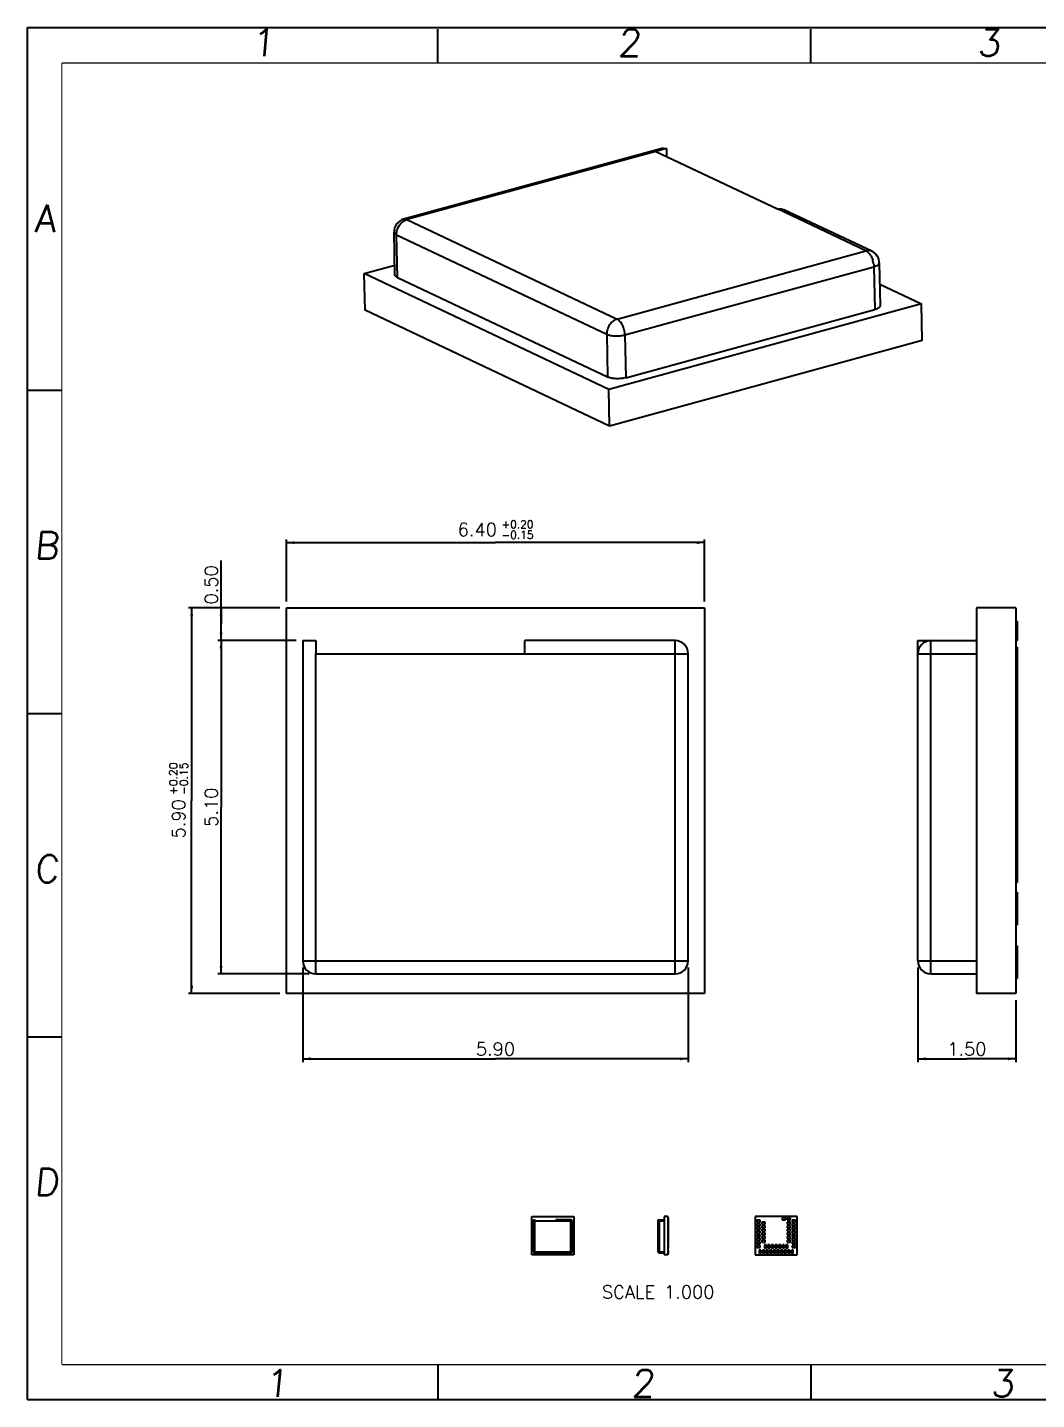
# Model space of a CAD drawing. Header units: millimetres. Extents: x 0 to 297, y 0 to 210.
# Drawn here: x 0 to 154.5, y 0 to 210 of the extents above; entities that cross this region are included whole.
import ezdxf
from ezdxf.enums import TextEntityAlignment as Align

# ---------------------------------------------------------------- set-up
doc = ezdxf.new("R2010")
doc.units = ezdxf.units.MM
doc.header["$LTSCALE"] = 16.335
doc.layers.get('0').update_dxf_attribs({"linetype": 'CONTINUOUS'})
doc.styles.get("Standard").update_dxf_attribs({"font": 'romans.ttf'})
doc.styles.add('TEXTSTYLE_2', font='romans.ttf')
doc.dimstyles.new('DIMSTYLE_1', dxfattribs={"dimtxt": 2, "dimasz": 1.2, "dimexe": 0.5, "dimexo": 1, "dimgap": 0.5, "dimtad": 1, "dimlfac": 0.1, "dimzin": 0, "dimdsep": 46, "dimtxsty": 'STANDARD', "dimblk": '_FILLED', "dimblk1": '_FILLED', "dimblk2": '_FILLED', "dimcen": 0.09, "dimazin": 0, "dimtol": 1, "dimtp": 0.2, "dimtm": 0.15, "dimtfac": 0.6, "dimtofl": 0, "dimtmove": 0, "dimatfit": 3, "dimldrblk": '_FILLED', "dimfxl": 1, "dimtolj": 1, "dimtzin": 0, "dimarcsym": 0})
doc.dimstyles.new('DIMSTYLE_2', dxfattribs={"dimtxt": 2, "dimasz": 1.2, "dimexe": 0.5, "dimexo": 1, "dimgap": 0.5, "dimtad": 1, "dimlfac": 0.1, "dimzin": 0, "dimdsep": 46, "dimtxsty": 'STANDARD', "dimblk": '_FILLED', "dimblk1": '_FILLED', "dimblk2": '_FILLED', "dimcen": 0.09, "dimazin": 0, "dimtp": 0.15, "dimtm": 0.15, "dimtfac": 1, "dimtofl": 0, "dimtmove": 0, "dimatfit": 3, "dimldrblk": '_FILLED', "dimfxl": 1, "dimtolj": 1, "dimtzin": 0, "dimarcsym": 0})
doc.dimstyles.new('DIMSTYLE_3', dxfattribs={"dimtxt": 2, "dimasz": 1.2, "dimexe": 0.5, "dimexo": 1, "dimgap": 0.5, "dimtad": 1, "dimlfac": 0.1, "dimzin": 0, "dimdsep": 46, "dimtxsty": 'STANDARD', "dimblk": '_FILLED', "dimblk1": '_FILLED', "dimblk2": '_FILLED', "dimcen": 0.09, "dimazin": 0, "dimtp": 0.01, "dimtm": 0.01, "dimtfac": 1, "dimtofl": 0, "dimtmove": 0, "dimatfit": 3, "dimldrblk": '_FILLED', "dimfxl": 1, "dimtolj": 1, "dimtzin": 0, "dimarcsym": 0})
doc.dimstyles.new('DIMSTYLE_4', dxfattribs={"dimtxt": 2, "dimasz": 1.2, "dimexe": 0.5, "dimexo": 1, "dimgap": 0.5, "dimtad": 1, "dimlfac": 0.1, "dimzin": 0, "dimdsep": 46, "dimtxsty": 'STANDARD', "dimblk": '_FILLED', "dimblk1": '_FILLED', "dimblk2": '_FILLED', "dimcen": 0.09, "dimazin": 0, "dimtp": 0.2, "dimtm": 0.15, "dimtfac": 1, "dimtofl": 0, "dimtmove": 0, "dimatfit": 3, "dimldrblk": '_FILLED', "dimfxl": 1, "dimtolj": 1, "dimtzin": 0, "dimarcsym": 0})

# ---------------------------------------------------------------- blocks, each defined once
blk = doc.blocks.new('_FILLED')
at = {"color": 0, "linetype": 'BYBLOCK'}
blk.add_solid([(0, 0), (-1, 0.1875), (-1, -0.1875)], dxfattribs=at)
blk = doc.blocks.new('*D0')
at = {"color": 2, "linetype": 'CONTINUOUS'}
for p, q in [((38.64, 121.15), (24.64, 121.15)), ((25.14, 121.15), (25.14, 91.65)), ((25.14, 62.15), (25.14, 91.65)), ((38.64, 62.15), (24.64, 62.15))]:
    blk.add_line(p, q, dxfattribs=at)
at = {"color": 2, "linetype": 'CONTINUOUS', "xscale": 1.2, "yscale": 1.2, "zscale": 1.2}
for p, rotation in [((25.14, 121.15), 90), ((25.14, 62.15), 270)]:
    blk.add_blockref('_FILLED', p, dxfattribs=dict(at, rotation=rotation))
at = {"color": 2, "linetype": 'CONTINUOUS', "style": 'TEXTSTYLE_2'}
for s, p in [('+0.20', (22.94, 95.02)), ('-0.15', (24.54, 95.02))]:
    blk.add_text(s, height=1.2, rotation=90, dxfattribs=at).set_placement(p, align=Align.CENTER)
at = {"color": 2, "linetype": 'CONTINUOUS'}
blk.add_text('5.90', height=2, rotation=90, dxfattribs=at).set_placement((24.14, 88.88), align=Align.CENTER)
blk = doc.blocks.new('*D1')
at = {"color": 2, "linetype": 'CONTINUOUS'}
for p, q in [((39.64, 122.15), (39.64, 131.65)), ((39.64, 131.15), (71.64, 131.15)), ((103.64, 131.15), (71.64, 131.15)), ((103.64, 122.15), (103.64, 131.65))]:
    blk.add_line(p, q, dxfattribs=at)
at = {"color": 2, "linetype": 'CONTINUOUS', "xscale": 1.2, "yscale": 1.2, "zscale": 1.2, "rotation": 180}
blk.add_blockref('_FILLED', (39.64, 131.15), dxfattribs=at)
at = {"color": 2, "linetype": 'CONTINUOUS', "xscale": 1.2, "yscale": 1.2, "zscale": 1.2}
blk.add_blockref('_FILLED', (103.64, 131.15), dxfattribs=at)
at = {"color": 2, "linetype": 'CONTINUOUS', "style": 'TEXTSTYLE_2'}
for s, p in [('+0.20', (75.02, 133.35)), ('-0.15', (75.02, 131.75))]:
    blk.add_text(s, height=1.2, dxfattribs=at).set_placement(p, align=Align.CENTER)
at = {"color": 2, "linetype": 'CONTINUOUS'}
blk.add_text('6.40', height=2, dxfattribs=at).set_placement((68.87, 132.15), align=Align.CENTER)
blk = doc.blocks.new('*D2')
at = {"color": 2, "linetype": 'CONTINUOUS'}
for p, q in [((29.64, 118.65), (29.64, 128.43)), ((38.64, 121.15), (29.14, 121.15)), ((29.64, 121.15), (29.64, 118.65)), ((29.64, 116.15), (29.64, 118.65)), ((41.14, 116.15), (29.14, 116.15))]:
    blk.add_line(p, q, dxfattribs=at)
at = {"color": 2, "linetype": 'CONTINUOUS', "xscale": 1.2, "yscale": 1.2, "zscale": 1.2}
for p, rotation in [((29.64, 121.15), 90), ((29.64, 116.15), 270)]:
    blk.add_blockref('_FILLED', p, dxfattribs=dict(at, rotation=rotation))
at = {"color": 2, "linetype": 'CONTINUOUS', "insert": (27.14, 121.68), "char_height": 2, "width": 6.7455, "attachment_point": 1, "rotation": 90, "line_spacing_factor": 0.9}
blk.add_mtext('0.50', dxfattribs=at)
blk = doc.blocks.new('*D3')
at = {"color": 2, "linetype": 'CONTINUOUS'}
for p, q in [((42.14, 66.15), (42.14, 51.65)), ((101.14, 66.15), (101.14, 51.65)), ((42.14, 52.15), (71.64, 52.15)), ((101.14, 52.15), (71.64, 52.15))]:
    blk.add_line(p, q, dxfattribs=at)
at = {"color": 2, "linetype": 'CONTINUOUS', "xscale": 1.2, "yscale": 1.2, "zscale": 1.2, "rotation": 180}
blk.add_blockref('_FILLED', (42.14, 52.15), dxfattribs=at)
at = {"color": 2, "linetype": 'CONTINUOUS', "xscale": 1.2, "yscale": 1.2, "zscale": 1.2}
blk.add_blockref('_FILLED', (101.14, 52.15), dxfattribs=at)
at = {"color": 2, "linetype": 'CONTINUOUS', "insert": (71.64, 54.65), "char_height": 2, "width": 6.7455, "attachment_point": 2, "line_spacing_factor": 0.9}
blk.add_mtext('5.90', dxfattribs=at)
blk = doc.blocks.new('*D4')
at = {"color": 2, "linetype": 'CONTINUOUS'}
for p, q in [((136.31, 66.15), (136.31, 51.65)), ((151.31, 61.15), (151.31, 51.65)), ((136.31, 52.15), (143.81, 52.15)), ((151.31, 52.15), (143.81, 52.15))]:
    blk.add_line(p, q, dxfattribs=at)
at = {"color": 2, "linetype": 'CONTINUOUS', "xscale": 1.2, "yscale": 1.2, "zscale": 1.2, "rotation": 180}
blk.add_blockref('_FILLED', (136.31, 52.15), dxfattribs=at)
at = {"color": 2, "linetype": 'CONTINUOUS', "xscale": 1.2, "yscale": 1.2, "zscale": 1.2}
blk.add_blockref('_FILLED', (151.31, 52.15), dxfattribs=at)
at = {"color": 2, "linetype": 'CONTINUOUS', "insert": (143.81, 54.65), "char_height": 2, "width": 6.7455, "attachment_point": 2, "line_spacing_factor": 0.9}
blk.add_mtext('1.50', dxfattribs=at)
blk = doc.blocks.new('*D5')
at = {"color": 2, "linetype": 'CONTINUOUS'}
for p, q in [((41.14, 116.15), (29.14, 116.15)), ((29.64, 116.15), (29.64, 90.65)), ((29.64, 65.15), (29.64, 90.65)), ((43.14, 65.15), (29.14, 65.15))]:
    blk.add_line(p, q, dxfattribs=at)
at = {"color": 2, "linetype": 'CONTINUOUS', "xscale": 1.2, "yscale": 1.2, "zscale": 1.2}
for p, rotation in [((29.64, 116.15), 90), ((29.64, 65.15), 270)]:
    blk.add_blockref('_FILLED', p, dxfattribs=dict(at, rotation=rotation))
at = {"color": 2, "linetype": 'CONTINUOUS', "insert": (27.14, 90.65), "char_height": 2, "width": 6.7455, "attachment_point": 2, "rotation": 90, "line_spacing_factor": 0.9}
blk.add_mtext('5.10', dxfattribs=at)

msp = doc.modelspace()

# ---------------------------------------------------------------- linework, layer by layer
at = {"color": 7, "linetype": 'CONTINUOUS'}
for p, q in [((0, 0), (0, 210)), ((0, 210), (297, 210)), ((62.827, 204.558), (62.827, 209.751)), ((119.942, 204.558), (119.942, 209.751)), ((97.316, 191.538), (57.588, 180.654)), ((97.806, 191.478), (96.184, 191.034)), ((97.316, 191.537), (97.806, 191.478)), ((97.806, 191.478), (97.831, 190.255)), ((96.184, 191.034), (114.906, 182.17)), ((129.257, 175.737), (115.8, 182.108)), ((56.252, 172.14), (56.117, 178.684)), ((51.565, 172.318), (56.222, 173.593)), ((51.681, 166.708), (51.565, 172.318)), ((89.009, 154.589), (51.565, 172.318)), ((130.4, 173.97), (130.535, 167.426)), ((56.63, 171.737), (88.808, 156.502)), ((130.468, 170.712), (136.844, 167.693)), ((89.124, 148.98), (51.681, 166.708)), ((136.844, 167.693), (89.009, 154.589)), ((91.6, 156.392), (129.706, 166.831)), ((136.959, 162.084), (136.844, 167.693)), ((136.959, 162.084), (89.124, 148.98)), ((5.266, 154.454), (0, 154.454)), ((89.124, 148.98), (89.009, 154.589)), ((39.644, 62.149), (39.644, 121.149)), ((39.644, 121.149), (103.644, 121.149)), ((103.644, 121.149), (103.644, 62.149)), ((145.308, 121.149), (145.308, 62.149)), ((151.308, 121.149), (145.308, 121.149)), ((151.308, 121.149), (151.308, 62.149)), ((151.308, 119.149), (151.508, 119.149)), ((151.508, 119.149), (151.508, 116.149)), ((42.144, 116.149), (42.144, 67.149)), ((42.144, 116.149), (44.144, 116.149)), ((44.144, 116.149), (44.144, 114.149)), ((76.144, 114.149), (76.144, 116.149)), ((99.144, 116.149), (76.144, 116.149)), ((136.308, 67.149), (136.308, 116.149)), ((136.308, 116.149), (145.308, 116.149)), ((151.308, 116.149), (151.508, 116.149)), ((44.144, 114.149), (76.144, 114.149)), ((101.144, 67.149), (101.144, 114.149)), ((151.308, 115.149), (151.508, 115.149)), ((151.508, 115.149), (151.508, 79.149)), ((151.308, 112.149), (151.508, 112.149)), ((151.308, 109.649), (151.508, 109.649)), ((151.308, 106.649), (151.508, 106.649)), ((5.266, 104.953), (0, 104.953)), ((151.308, 104.149), (151.508, 104.149)), ((151.308, 101.149), (151.508, 101.149)), ((151.308, 98.649), (151.508, 98.649)), ((151.308, 95.649), (151.508, 95.649)), ((151.308, 93.149), (151.508, 93.149)), ((151.308, 90.149), (151.508, 90.149)), ((151.308, 87.649), (151.508, 87.649)), ((151.308, 84.649), (151.508, 84.649)), ((151.308, 82.149), (151.508, 82.149)), ((151.308, 79.149), (151.508, 79.149)), ((151.308, 77.649), (151.508, 77.649)), ((151.308, 76.649), (151.508, 76.649)), ((151.508, 77.649), (151.508, 72.649)), ((151.308, 73.649), (151.508, 73.649)), ((151.308, 72.649), (151.508, 72.649)), ((151.308, 69.449), (151.508, 69.449)), ((151.508, 69.449), (151.508, 64.449)), ((44.144, 65.149), (99.144, 65.149)), ((138.308, 65.149), (145.308, 65.149)), ((151.308, 64.449), (151.508, 64.449)), ((103.644, 62.149), (39.644, 62.149)), ((151.308, 62.149), (145.308, 62.149)), ((5.266, 55.452), (0, 55.452)), ((77.232, 22.131), (77.232, 28.031)), ((77.232, 28.031), (83.632, 28.031)), ((77.482, 27.531), (77.482, 22.631)), ((77.482, 27.531), (77.682, 27.531)), ((77.682, 27.531), (77.682, 27.331)), ((77.682, 27.331), (80.882, 27.331)), ((80.882, 27.331), (80.882, 27.531)), ((83.182, 27.531), (80.882, 27.531)), ((83.382, 22.631), (83.382, 27.331)), ((83.632, 28.031), (83.632, 22.131)), ((96.546, 22.631), (96.546, 27.531)), ((96.546, 27.531), (97.446, 27.531)), ((97.446, 28.031), (97.446, 22.131)), ((98.046, 28.031), (97.446, 28.031)), ((98.046, 28.031), (98.046, 22.131)), ((98.046, 27.831), (98.066, 27.831)), ((98.046, 27.531), (98.066, 27.531)), ((98.046, 27.431), (98.066, 27.431)), ((98.066, 27.831), (98.066, 27.531)), ((98.066, 27.431), (98.066, 23.831)), ((111.415, 28.031), (111.415, 22.131)), ((117.815, 28.031), (111.415, 28.031)), ((111.645, 27.431), (111.645, 27.131)), ((112.145, 27.431), (111.645, 27.431)), ((112.145, 27.131), (112.145, 27.431)), ((115.545, 27.831), (115.545, 27.531)), ((116.045, 27.831), (115.545, 27.831)), ((115.545, 27.531), (116.045, 27.531)), ((116.045, 27.531), (116.045, 27.831)), ((116.315, 27.831), (116.315, 27.531)), ((116.815, 27.831), (116.315, 27.831)), ((116.315, 27.531), (116.815, 27.531)), ((116.815, 27.531), (116.815, 27.831)), ((117.585, 27.431), (117.085, 27.431)), ((117.085, 27.431), (117.085, 27.131)), ((117.585, 27.131), (117.585, 27.431)), ((117.815, 22.131), (117.815, 28.031)), ((98.046, 27.131), (98.066, 27.131)), ((98.046, 26.881), (98.066, 26.881)), ((98.046, 26.581), (98.066, 26.581)), ((98.046, 26.331), (98.066, 26.331)), ((98.046, 26.031), (98.066, 26.031)), ((98.046, 25.781), (98.066, 25.781)), ((98.046, 25.481), (98.066, 25.481)), ((98.046, 25.231), (98.066, 25.231)), ((111.645, 27.131), (112.145, 27.131)), ((111.645, 26.881), (111.645, 26.581)), ((112.145, 26.881), (111.645, 26.881)), ((111.645, 26.581), (112.145, 26.581)), ((111.645, 26.331), (111.645, 26.031)), ((112.145, 26.331), (111.645, 26.331)), ((111.645, 26.031), (112.145, 26.031)), ((111.645, 25.781), (111.645, 25.481)), ((112.145, 25.781), (111.645, 25.781)), ((111.645, 25.481), (112.145, 25.481)), ((111.645, 25.231), (111.645, 24.931)), ((112.145, 25.231), (111.645, 25.231)), ((112.145, 26.581), (112.145, 26.881)), ((112.145, 26.031), (112.145, 26.331)), ((112.145, 25.481), (112.145, 25.781)), ((112.145, 24.931), (112.145, 25.231)), ((112.415, 27.156), (112.415, 26.856)), ((112.915, 27.156), (112.415, 27.156)), ((112.415, 26.856), (112.915, 26.856)), ((112.415, 26.606), (112.415, 26.306)), ((112.915, 26.606), (112.415, 26.606)), ((112.415, 26.306), (112.915, 26.306)), ((112.415, 26.056), (112.415, 25.756)), ((112.915, 26.056), (112.415, 26.056)), ((112.415, 25.756), (112.915, 25.756)), ((112.415, 25.506), (112.415, 25.206)), ((112.915, 25.506), (112.415, 25.506)), ((112.415, 25.206), (112.915, 25.206)), ((112.915, 26.856), (112.915, 27.156)), ((112.915, 26.306), (112.915, 26.606)), ((112.915, 25.756), (112.915, 26.056)), ((112.915, 25.206), (112.915, 25.506)), ((116.315, 27.156), (116.315, 26.856)), ((116.815, 27.156), (116.315, 27.156)), ((116.315, 26.856), (116.815, 26.856)), ((116.315, 26.606), (116.315, 26.306)), ((116.815, 26.606), (116.315, 26.606)), ((116.315, 26.306), (116.815, 26.306)), ((116.815, 26.056), (116.315, 26.056)), ((116.315, 26.056), (116.315, 25.756)), ((116.315, 25.756), (116.815, 25.756)), ((116.815, 25.506), (116.315, 25.506)), ((116.315, 25.506), (116.315, 25.206)), ((116.315, 25.206), (116.815, 25.206)), ((116.815, 26.856), (116.815, 27.156)), ((116.815, 26.306), (116.815, 26.606)), ((116.815, 25.756), (116.815, 26.056)), ((116.815, 25.206), (116.815, 25.506)), ((117.085, 27.131), (117.585, 27.131)), ((117.585, 26.881), (117.085, 26.881)), ((117.085, 26.881), (117.085, 26.581)), ((117.085, 26.581), (117.585, 26.581)), ((117.585, 26.331), (117.085, 26.331)), ((117.085, 26.331), (117.085, 26.031)), ((117.085, 26.031), (117.585, 26.031)), ((117.585, 25.781), (117.085, 25.781)), ((117.085, 25.781), (117.085, 25.481)), ((117.085, 25.481), (117.585, 25.481)), ((117.585, 25.231), (117.085, 25.231)), ((117.085, 25.231), (117.085, 24.931)), ((117.585, 26.581), (117.585, 26.881)), ((117.585, 26.031), (117.585, 26.331)), ((117.585, 25.481), (117.585, 25.781)), ((117.585, 24.931), (117.585, 25.231)), ((98.046, 24.931), (98.066, 24.931)), ((98.046, 24.681), (98.066, 24.681)), ((98.046, 24.381), (98.066, 24.381)), ((98.046, 24.131), (98.066, 24.131)), ((98.046, 23.831), (98.066, 23.831)), ((98.046, 23.681), (98.066, 23.681)), ((98.046, 23.581), (98.066, 23.581)), ((98.046, 23.281), (98.066, 23.281)), ((98.046, 23.181), (98.066, 23.181)), ((98.066, 23.681), (98.066, 23.181)), ((111.645, 24.931), (112.145, 24.931)), ((111.645, 24.681), (111.645, 24.381)), ((112.145, 24.681), (111.645, 24.681)), ((111.645, 24.381), (112.145, 24.381)), ((111.645, 24.131), (111.645, 23.831)), ((112.145, 24.131), (111.645, 24.131)), ((111.645, 23.831), (112.145, 23.831)), ((111.645, 23.581), (111.645, 23.281)), ((112.145, 23.581), (111.645, 23.581)), ((111.645, 23.281), (112.145, 23.281)), ((112.145, 24.381), (112.145, 24.681)), ((112.145, 23.831), (112.145, 24.131)), ((112.145, 23.281), (112.145, 23.581)), ((112.415, 24.956), (112.415, 24.656)), ((112.915, 24.956), (112.415, 24.956)), ((112.415, 24.656), (112.915, 24.656)), ((112.415, 24.406), (112.415, 24.106)), ((112.915, 24.406), (112.415, 24.406)), ((112.415, 24.106), (112.915, 24.106)), ((112.815, 23.681), (112.815, 23.181)), ((113.115, 23.681), (112.815, 23.681)), ((112.815, 23.181), (113.115, 23.181)), ((112.915, 24.656), (112.915, 24.956)), ((112.915, 24.106), (112.915, 24.406)), ((113.115, 23.181), (113.115, 23.681)), ((113.365, 23.681), (113.365, 23.181)), ((113.665, 23.681), (113.365, 23.681)), ((113.365, 23.181), (113.665, 23.181)), ((113.665, 23.181), (113.665, 23.681)), ((114.215, 23.681), (113.915, 23.681)), ((113.915, 23.681), (113.915, 23.181)), ((113.915, 23.181), (114.215, 23.181)), ((114.215, 23.181), (114.215, 23.681)), ((114.765, 23.681), (114.465, 23.681)), ((114.465, 23.681), (114.465, 23.181)), ((114.465, 23.181), (114.765, 23.181)), ((114.765, 23.181), (114.765, 23.681)), ((115.315, 23.681), (115.015, 23.681)), ((115.015, 23.681), (115.015, 23.181)), ((115.015, 23.181), (115.315, 23.181)), ((115.315, 23.181), (115.315, 23.681)), ((115.865, 23.681), (115.565, 23.681)), ((115.565, 23.681), (115.565, 23.181)), ((115.565, 23.181), (115.865, 23.181)), ((115.865, 23.181), (115.865, 23.681)), ((116.415, 23.681), (116.115, 23.681)), ((116.115, 23.681), (116.115, 23.181)), ((116.115, 23.181), (116.415, 23.181)), ((116.815, 24.956), (116.315, 24.956)), ((116.315, 24.956), (116.315, 24.656)), ((116.315, 24.656), (116.815, 24.656)), ((116.815, 24.406), (116.315, 24.406)), ((116.315, 24.406), (116.315, 24.106)), ((116.315, 24.106), (116.815, 24.106)), ((116.415, 23.181), (116.415, 23.681)), ((116.815, 24.656), (116.815, 24.956)), ((116.815, 24.106), (116.815, 24.406)), ((117.085, 24.931), (117.585, 24.931)), ((117.585, 24.681), (117.085, 24.681)), ((117.085, 24.681), (117.085, 24.381)), ((117.085, 24.381), (117.585, 24.381)), ((117.585, 24.131), (117.085, 24.131)), ((117.085, 24.131), (117.085, 23.831)), ((117.085, 23.831), (117.585, 23.831)), ((117.585, 23.581), (117.085, 23.581)), ((117.085, 23.581), (117.085, 23.281)), ((117.085, 23.281), (117.585, 23.281)), ((117.585, 24.381), (117.585, 24.681)), ((117.585, 23.831), (117.585, 24.131)), ((117.585, 23.281), (117.585, 23.581)), ((83.632, 22.131), (77.232, 22.131)), ((77.682, 22.431), (83.182, 22.431)), ((96.746, 22.431), (97.446, 22.431)), ((98.046, 22.131), (97.446, 22.131)), ((98.046, 22.861), (98.066, 22.861)), ((98.046, 22.361), (98.066, 22.361)), ((98.066, 22.861), (98.066, 22.361)), ((111.415, 22.131), (117.815, 22.131)), ((111.99, 22.861), (111.99, 22.361)), ((112.29, 22.861), (111.99, 22.861)), ((111.99, 22.361), (112.29, 22.361)), ((112.29, 22.361), (112.29, 22.861)), ((112.54, 22.861), (112.54, 22.361)), ((112.84, 22.861), (112.54, 22.861)), ((112.54, 22.361), (112.84, 22.361)), ((112.84, 22.361), (112.84, 22.861)), ((113.39, 22.861), (113.09, 22.861)), ((113.09, 22.861), (113.09, 22.361)), ((113.09, 22.361), (113.39, 22.361)), ((113.39, 22.361), (113.39, 22.861)), ((113.94, 22.861), (113.64, 22.861)), ((113.64, 22.861), (113.64, 22.361)), ((113.64, 22.361), (113.94, 22.361)), ((113.94, 22.361), (113.94, 22.861)), ((114.49, 22.861), (114.19, 22.861)), ((114.19, 22.861), (114.19, 22.361)), ((114.19, 22.361), (114.49, 22.361)), ((114.49, 22.361), (114.49, 22.861)), ((115.04, 22.861), (114.74, 22.861)), ((114.74, 22.861), (114.74, 22.361)), ((114.74, 22.361), (115.04, 22.361)), ((115.04, 22.361), (115.04, 22.861)), ((115.59, 22.861), (115.29, 22.861)), ((115.29, 22.861), (115.29, 22.361)), ((115.29, 22.361), (115.59, 22.361)), ((115.59, 22.361), (115.59, 22.861)), ((116.14, 22.861), (115.84, 22.861)), ((115.84, 22.861), (115.84, 22.361)), ((115.84, 22.361), (116.14, 22.361)), ((116.14, 22.361), (116.14, 22.861)), ((116.69, 22.861), (116.39, 22.861)), ((116.39, 22.861), (116.39, 22.361)), ((116.39, 22.361), (116.69, 22.361)), ((116.69, 22.361), (116.69, 22.861)), ((117.24, 22.861), (116.94, 22.861)), ((116.94, 22.861), (116.94, 22.361)), ((116.94, 22.361), (117.24, 22.361)), ((117.24, 22.361), (117.24, 22.861)), ((62.827, 5.192), (62.827, 0)), ((119.942, 5.192), (119.942, 0)), ((0, 0), (297, 0))]:
    msp.add_line(p, q, dxfattribs=at)
at = {"color": 9, "linetype": 'CONTINUOUS'}
for p, q in [((96.184, 191.034), (58.078, 180.595)), ((58.078, 180.595), (57.593, 180.655)), ((128.362, 175.799), (114.906, 182.17)), ((58.078, 180.595), (90.256, 165.36)), ((56.63, 171.737), (56.495, 178.281)), ((56.495, 178.281), (88.673, 163.046)), ((90.256, 165.36), (128.362, 175.799)), ((91.465, 162.936), (129.571, 173.375)), ((129.571, 173.375), (129.706, 166.831)), ((130.4, 173.966), (130.4, 173.97)), ((88.673, 163.046), (88.808, 156.502)), ((91.465, 162.936), (91.6, 156.392)), ((99.144, 65.149), (99.144, 116.149)), ((138.308, 65.149), (138.308, 116.149)), ((44.144, 65.149), (44.144, 114.149)), ((76.144, 114.149), (101.144, 114.149)), ((136.308, 114.149), (145.308, 114.149)), ((42.144, 67.149), (101.144, 67.149)), ((136.308, 67.149), (145.308, 67.149)), ((77.682, 22.431), (77.682, 27.331)), ((80.882, 27.331), (83.382, 27.331)), ((83.182, 22.431), (83.182, 27.531)), ((96.546, 27.331), (97.446, 27.331)), ((96.746, 22.431), (96.746, 27.531)), ((77.482, 22.631), (83.382, 22.631)), ((96.546, 22.631), (97.446, 22.631))]:
    msp.add_line(p, q, dxfattribs=at)
at = {"color": 7, "linetype": 'CONTINUOUS', "const_width": 0.2}
for points in [[(5.266, 5.348), (5.266, 204.558)], [(5.266, 204.558), (291.734, 204.558)], [(291.734, 5.348), (5.266, 5.348)]]:
    msp.add_lwpolyline(points, dxfattribs=at)
at = {"color": 7, "linetype": 'CONTINUOUS'}
for centre, radius, start, end in [((58.117, 178.725), 2, 105.19747, 181.18081), ((128.401, 173.929), 2, 1.05216, 64.66349), ((99.144, 114.149), 2, 0, 90), ((138.308, 114.149), 2, 90, 180), ((44.144, 67.149), 2, 180, 270), ((99.144, 67.149), 2, 270, 360), ((138.308, 67.149), 2, 180, 270), ((83.182, 27.331), 0.2, 0, 90), ((96.746, 27.331), 0.2, 90, 180), ((77.682, 22.631), 0.2, 180, 270), ((83.182, 22.631), 0.2, 270, 360), ((96.746, 22.631), 0.2, 180, 270)]:
    msp.add_arc(centre, radius, start, end, dxfattribs=at)
at = {"color": 9, "linetype": 'CONTINUOUS'}
msp.add_arc((125.861, 173.238), 3.715, 8.71338, 18.24589, dxfattribs=at)
at = {"color": 7, "linetype": 'CONTINUOUS'}
for points, knots in [([(114.906, 182.17), (115.056, 182.211), (115.364, 182.246), (115.666, 182.171), (115.801, 182.108)], [0, 0, 0, 0, 0.5116339, 1, 1, 1, 1]), ([(56.63, 171.737), (56.575, 171.763), (56.487, 171.812), (56.38, 171.895), (56.309, 171.973), (56.264, 172.054), (56.253, 172.113), (56.252, 172.14)], [0, 0, 0, 0, 0.3162069, 0.5208533, 0.6994004, 0.8562543, 1, 1, 1, 1]), ([(130.536, 167.426), (130.536, 167.398), (130.527, 167.338), (130.483, 167.252), (130.413, 167.169), (130.274, 167.057), (130.036, 166.935), (129.824, 166.864), (129.706, 166.831)], [0, 0, 0, 0, 0.0791172, 0.1654098, 0.2642816, 0.3790919, 0.65927, 1, 1, 1, 1]), ([(91.6, 156.392), (91.368, 156.329), (90.872, 156.246), (90.125, 156.222), (89.512, 156.286), (89.08, 156.393), (88.892, 156.462), (88.808, 156.502)], [0, 0, 0, 0, 0.2539852, 0.5292531, 0.788807, 0.9023974, 1, 1, 1, 1])]:
    msp.add_open_spline(points, degree=3, knots=knots, dxfattribs=at)
at = {"color": 9, "linetype": 'CONTINUOUS'}
for points, knots in [([(56.117, 178.684), (56.118, 178.647), (56.146, 178.542), (56.281, 178.397), (56.416, 178.319), (56.495, 178.281)], [0, 0, 0, 0, 0.1940631, 0.5435408, 1, 1, 1, 1]), ([(56.495, 178.281), (56.492, 178.446), (56.525, 178.784), (56.722, 179.433), (57.016, 179.875), (57.26, 180.11)], [0, 0, 0, 0, 0.2440073, 0.497872, 1, 1, 1, 1]), ([(57.26, 180.11), (57.296, 180.145), (57.441, 180.276), (57.604, 180.388), (57.732, 180.456)], [0, 0, 0, 0, 0.2567943, 1, 1, 1, 1]), ([(57.732, 180.456), (57.761, 180.471), (57.872, 180.526), (57.989, 180.571), (58.078, 180.595)], [0, 0, 0, 0, 0.2568733, 1, 1, 1, 1]), ([(129.257, 175.737), (129.123, 175.8), (128.82, 175.875), (128.512, 175.84), (128.362, 175.799)], [0, 0, 0, 0, 0.4883661, 1, 1, 1, 1]), ([(128.362, 175.799), (128.472, 175.747), (128.689, 175.591), (128.969, 175.273), (129.211, 174.867), (129.336, 174.562), (129.389, 174.402)], [0, 0, 0, 0, 0.2049177, 0.4448949, 0.7132504, 1, 1, 1, 1]), ([(129.533, 173.801), (129.539, 173.765), (129.558, 173.624), (129.569, 173.481), (129.571, 173.375)], [0, 0, 0, 0, 0.2557285, 1, 1, 1, 1]), ([(129.571, 173.375), (129.688, 173.407), (129.9, 173.478), (130.136, 173.599), (130.275, 173.711), (130.364, 173.813), (130.401, 173.907), (130.401, 173.966)], [0, 0, 0, 0, 0.340614, 0.6213141, 0.7366047, 0.8359455, 1, 1, 1, 1]), ([(90.256, 165.36), (90.034, 165.299), (89.596, 165.066), (89.084, 164.513), (88.749, 163.814), (88.668, 163.298), (88.673, 163.046)], [0, 0, 0, 0, 0.231558, 0.4846278, 0.7464744, 1, 1, 1, 1]), ([(91.465, 162.936), (91.46, 163.19), (91.385, 163.703), (91.131, 164.41), (90.807, 164.918), (90.5, 165.215), (90.337, 165.321), (90.256, 165.36)], [0, 0, 0, 0, 0.2712442, 0.5462952, 0.7956213, 0.9043408, 1, 1, 1, 1]), ([(88.673, 163.046), (88.757, 163.006), (88.945, 162.937), (89.378, 162.83), (89.991, 162.766), (90.737, 162.79), (91.233, 162.872), (91.465, 162.936)], [0, 0, 0, 0, 0.097624, 0.2112711, 0.4709632, 0.7461644, 1, 1, 1, 1])]:
    msp.add_open_spline(points, degree=3, knots=knots, dxfattribs=at)

# ---------------------------------------------------------------- texts
at = {"color": 7, "linetype": 'CONTINUOUS', "char_height": 4.15, "attachment_point": 1, "line_spacing_factor": 0.9}
for s, insert, width in [('\\Q5.0;1', (34.269, 209.747), 5.97957), ('\\Q5.0;2', (90.346, 209.747), 5.97957), ('\\Q5.0;3', (145.385, 209.747), 5.97957), ('\\Q5.0;A', (1.053, 182.827), 5.39946), ('\\Q5.0;B', (1.053, 132.8), 7.45215), ('\\Q5.0;C', (1.053, 83.299), 7.45215), ('\\Q5.0;D', (1.053, 35.378), 6.29194), ('\\Q5.0;1', (36.346, 4.572), 5.97957), ('\\Q5.0;2', (92.423, 4.572), 5.97957), ('\\Q5.0;3', (147.462, 4.572), 5.97957)]:
    msp.add_mtext(s, dxfattribs=dict(at, insert=insert, width=width))
at = {"color": 3, "linetype": 'CONTINUOUS', "insert": (96.56, 17.461), "char_height": 2, "width": 20.1147, "attachment_point": 2, "line_spacing_factor": 0.9}
msp.add_mtext('SCALE 1.000', dxfattribs=at)

# ---------------------------------------------------------------- dimensions: what is measured, and where the dimension line sits
at = {"color": 2, "linetype": 'CONTINUOUS'}
dim = msp.add_linear_dim(base=(103.644, 131.149), p1=(39.644, 121.149), p2=(103.644, 121.149), dimstyle='DIMSTYLE_1', dxfattribs=at)
dim.commit()
dim.dimension.update_dxf_attribs({"geometry": '*D1', "text_midpoint": (71.644, 131.149), "dimtype": 160})
for base, p1, p2, angle, dimstyle, picture, middle in [((29.644, 116.149), (39.644, 121.149), (42.144, 116.149), 270, 'DIMSTYLE_2', '*D2', (29.644, 125.057)), ((25.144, 62.149), (39.644, 121.149), (39.644, 62.149), 270, 'DIMSTYLE_1', '*D0', (25.144, 91.649)), ((29.644, 116.149), (44.144, 65.149), (42.144, 116.149), 90, 'DIMSTYLE_3', '*D5', (29.644, 90.653)), ((42.144, 52.149), (101.144, 67.149), (42.144, 67.149), 180, 'DIMSTYLE_3', '*D3', (71.649, 52.149)), ((136.308, 52.149), (151.308, 62.149), (136.308, 67.149), 180, 'DIMSTYLE_4', '*D4', (143.959, 52.149))]:
    dim = msp.add_linear_dim(base=base, p1=p1, p2=p2, angle=angle, dimstyle=dimstyle, dxfattribs=at)
    dim.commit()
    dim.dimension.update_dxf_attribs({"geometry": picture, "text_midpoint": middle, "dimtype": 160})

doc.saveas('drawing.dxf')
